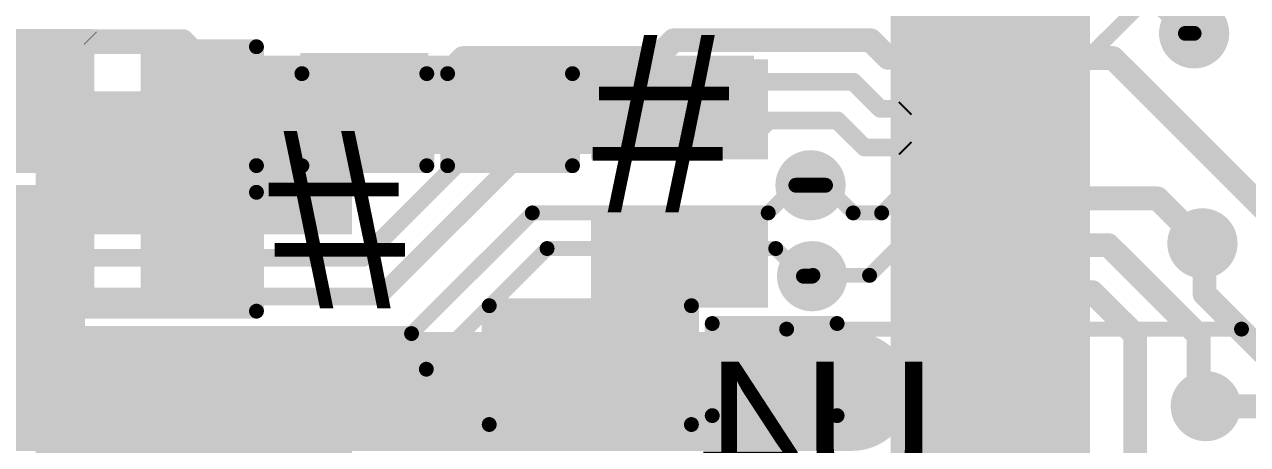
# Model space of a CAD drawing. Header units: millimetres. Extents: x -0.33 to 1.44, y -0.21 to 1.57.
# Drawn here: x 0.2897 to 0.701, y 0.4851 to 0.6266 of the extents above; entities that cross this region are included whole.
import ezdxf

# ---------------------------------------------------------------- set-up
doc = ezdxf.new("R2010")
doc.units = ezdxf.units.MM
doc.header["$MEASUREMENT"] = 0
for name, color, linetype in [('BottomLayer', 5, 'Continuous'), ('BottomOverlay', 54, 'Continuous'), ('BottomPaste', 16, 'Continuous'), ('BottomSolder', 6, 'Continuous'), ('TopLayer', 1, 'Continuous'), ('TopOverlay', 2, 'Continuous'), ('TopPaste', 8, 'Continuous'), ('TopSolder', 216, 'Continuous'), ('ViaHoleLayer', 16, 'Continuous')]:
    doc.layers.add(name, color=color, linetype=linetype)
doc.styles.add('Arial', font='', dxfattribs={"height": 0.2})
doc.styles.get('Arial').set_extended_font_data('Arial')

# ---------------------------------------------------------------- blocks, each defined once
blk = doc.blocks.new('95278_101A26LF_1')
at = {"layer": 'TopLayer'}
for points in [[(-0.02008, 0.15354), (0.02008, 0.15354), (0.02008, 0.05512), (-0.02008, 0.05512)], [(0.07992, 0.15354), (0.12008, 0.15354), (0.12008, 0.05512), (0.07992, 0.05512)]]:
    blk.add_hatch(color=1, dxfattribs=at).paths.add_polyline_path(points)
at = {"layer": 'TopPaste'}
for points in [[(-0.02008, 0.15354), (0.02008, 0.15354), (0.02008, 0.05512), (-0.02008, 0.05512)], [(0.07992, 0.15354), (0.12008, 0.15354), (0.12008, 0.05512), (0.07992, 0.05512)]]:
    blk.add_hatch(color=8, dxfattribs=at).paths.add_polyline_path(points)
at = {"layer": 'TopSolder'}
for points in [[(-0.02408, 0.15754), (0.02408, 0.15754), (0.02408, 0.05112), (-0.02408, 0.05112)], [(0.07592, 0.15754), (0.12408, 0.15754), (0.12408, 0.05112), (0.07592, 0.05112)]]:
    blk.add_hatch(color=216, dxfattribs=at).paths.add_polyline_path(points)
blk = doc.blocks.new('LAN9255_ZMX019_3')
at = {"layer": 'TopLayer'}
for points in [[(-0.19291, 0.33268), (-0.19291, 0.27362), (-0.20079, 0.27362), (-0.20079, 0.33268)], [(-0.17717, 0.33268), (-0.17717, 0.27362), (-0.18504, 0.27362), (-0.18504, 0.33268)], [(-0.16142, 0.33268), (-0.16142, 0.27362), (-0.16929, 0.27362), (-0.16929, 0.33268)], [(-0.14567, 0.33268), (-0.14567, 0.27362), (-0.15354, 0.27362), (-0.15354, 0.33268)], [(-0.12992, 0.33268), (-0.12992, 0.27362), (-0.1378, 0.27362), (-0.1378, 0.33268)], [(-0.11417, 0.33268), (-0.11417, 0.27362), (-0.12205, 0.27362), (-0.12205, 0.33268)], [(-0.09843, 0.33268), (-0.09843, 0.27362), (-0.1063, 0.27362), (-0.1063, 0.33268)], [(-0.08268, 0.33268), (-0.08268, 0.27362), (-0.09055, 0.27362), (-0.09055, 0.33268)], [(-0.06693, 0.33268), (-0.06693, 0.27362), (-0.0748, 0.27362), (-0.0748, 0.33268)]]:
    blk.add_hatch(color=1, dxfattribs=at).paths.add_polyline_path(points)
at = {"layer": 'TopPaste'}
for points in [[(-0.19291, 0.33268), (-0.19291, 0.27362), (-0.20079, 0.27362), (-0.20079, 0.33268)], [(-0.17717, 0.33268), (-0.17717, 0.27362), (-0.18504, 0.27362), (-0.18504, 0.33268)], [(-0.16142, 0.33268), (-0.16142, 0.27362), (-0.16929, 0.27362), (-0.16929, 0.33268)], [(-0.14567, 0.33268), (-0.14567, 0.27362), (-0.15354, 0.27362), (-0.15354, 0.33268)], [(-0.12992, 0.33268), (-0.12992, 0.27362), (-0.1378, 0.27362), (-0.1378, 0.33268)], [(-0.11417, 0.33268), (-0.11417, 0.27362), (-0.12205, 0.27362), (-0.12205, 0.33268)], [(-0.09843, 0.33268), (-0.09843, 0.27362), (-0.1063, 0.27362), (-0.1063, 0.33268)], [(-0.08268, 0.33268), (-0.08268, 0.27362), (-0.09055, 0.27362), (-0.09055, 0.33268)], [(-0.06693, 0.33268), (-0.06693, 0.27362), (-0.0748, 0.27362), (-0.0748, 0.33268)]]:
    blk.add_hatch(color=8, dxfattribs=at).paths.add_polyline_path(points)
at = {"layer": 'TopSolder'}
for points in [[(-0.18891, 0.33668), (-0.18891, 0.26962), (-0.20479, 0.26962), (-0.20479, 0.33668)], [(-0.17317, 0.33668), (-0.17317, 0.26962), (-0.18904, 0.26962), (-0.18904, 0.33668)], [(-0.15742, 0.33668), (-0.15742, 0.26962), (-0.17329, 0.26962), (-0.17329, 0.33668)], [(-0.14167, 0.33668), (-0.14167, 0.26962), (-0.15754, 0.26962), (-0.15754, 0.33668)], [(-0.12592, 0.33668), (-0.12592, 0.26962), (-0.1418, 0.26962), (-0.1418, 0.33668)], [(-0.11017, 0.33668), (-0.11017, 0.26962), (-0.12605, 0.26962), (-0.12605, 0.33668)], [(-0.09443, 0.33668), (-0.09443, 0.26962), (-0.1103, 0.26962), (-0.1103, 0.33668)], [(-0.07868, 0.33668), (-0.07868, 0.26962), (-0.09455, 0.26962), (-0.09455, 0.33668)], [(-0.06293, 0.33668), (-0.06293, 0.26962), (-0.0788, 0.26962), (-0.0788, 0.33668)], [(-0.04718, 0.33668), (-0.04718, 0.26962), (-0.06306, 0.26962), (-0.06306, 0.33668)]]:
    blk.add_hatch(color=216, dxfattribs=at).paths.add_polyline_path(points)
blk = doc.blocks.new('TLE5012BE5000FUMA1_B_16')
at = {"layer": 'BottomLayer'}
for points in [[(-0.1378, 0.0878), (-0.08622, 0.0878), (-0.08622, 0.0622), (-0.1378, 0.0622)], [(0.08622, 0.0878), (0.1378, 0.0878), (0.1378, 0.0622), (0.08622, 0.0622)], [(-0.1378, 0.0378), (-0.08622, 0.0378), (-0.08622, 0.0122), (-0.1378, 0.0122)], [(0.08622, 0.0378), (0.1378, 0.0378), (0.1378, 0.0122), (0.08622, 0.0122)], [(-0.1378, -0.0122), (-0.08622, -0.0122), (-0.08622, -0.0378), (-0.1378, -0.0378)], [(0.08622, -0.0122), (0.1378, -0.0122), (0.1378, -0.0378), (0.08622, -0.0378)], [(-0.1378, -0.0622), (-0.08622, -0.0622), (-0.08622, -0.0878), (-0.1378, -0.0878)], [(0.08622, -0.0622), (0.1378, -0.0622), (0.1378, -0.0878), (0.08622, -0.0878)]]:
    blk.add_hatch(color=5, dxfattribs=at).paths.add_polyline_path(points)
at = {"layer": 'BottomPaste'}
for points in [[(-0.1378, 0.0878), (-0.08622, 0.0878), (-0.08622, 0.0622), (-0.1378, 0.0622)], [(0.08622, 0.0878), (0.1378, 0.0878), (0.1378, 0.0622), (0.08622, 0.0622)], [(-0.1378, 0.0378), (-0.08622, 0.0378), (-0.08622, 0.0122), (-0.1378, 0.0122)], [(0.08622, 0.0378), (0.1378, 0.0378), (0.1378, 0.0122), (0.08622, 0.0122)], [(-0.1378, -0.0122), (-0.08622, -0.0122), (-0.08622, -0.0378), (-0.1378, -0.0378)], [(0.08622, -0.0122), (0.1378, -0.0122), (0.1378, -0.0378), (0.08622, -0.0378)], [(-0.1378, -0.0622), (-0.08622, -0.0622), (-0.08622, -0.0878), (-0.1378, -0.0878)], [(0.08622, -0.0622), (0.1378, -0.0622), (0.1378, -0.0878), (0.08622, -0.0878)]]:
    blk.add_hatch(color=16, dxfattribs=at).paths.add_polyline_path(points)
at = {"layer": 'BottomSolder'}
for points in [[(-0.1418, 0.0918), (-0.08222, 0.0918), (-0.08222, 0.0582), (-0.1418, 0.0582)], [(0.08222, 0.0918), (0.1418, 0.0918), (0.1418, 0.0582), (0.08222, 0.0582)], [(-0.1418, 0.0418), (-0.08222, 0.0418), (-0.08222, 0.0082), (-0.1418, 0.0082)], [(0.08222, 0.0418), (0.1418, 0.0418), (0.1418, 0.0082), (0.08222, 0.0082)], [(-0.1418, -0.0082), (-0.08222, -0.0082), (-0.08222, -0.0418), (-0.1418, -0.0418)], [(0.08222, -0.0082), (0.1418, -0.0082), (0.1418, -0.0418), (0.08222, -0.0418)], [(-0.1418, -0.0582), (-0.08222, -0.0582), (-0.08222, -0.0918), (-0.1418, -0.0918)], [(0.08222, -0.0582), (0.1418, -0.0582), (0.1418, -0.0918), (0.08222, -0.0918)]]:
    blk.add_hatch(color=6, dxfattribs=at).paths.add_polyline_path(points)
at = {"layer": 'BottomOverlay', "const_width": 0.005}
for points in [[(0.076, 0.099), (-0.077, 0.099)], [(0.076, -0.099), (-0.077, -0.099)]]:
    blk.add_lwpolyline(points, dxfattribs=at)
at = {"layer": 'BottomOverlay'}
for points, const_width in [([(-0.07825, 0.099, 1), (-0.07575, 0.099, 1)], 0.0025), ([(0.07475, 0.099, 1), (0.07725, 0.099, 1)], 0.0025), ([(-0.146, -0.077, 1), (-0.156, -0.077, 1)], 0.01), ([(-0.1585, -0.077, 1), (-0.1535, -0.077, 1)], 0.005), ([(-0.1485, -0.077, 1), (-0.1435, -0.077, 1)], 0.005), ([(-0.07825, -0.099, 1), (-0.07575, -0.099, 1)], 0.0025), ([(0.07475, -0.099, 1), (0.07725, -0.099, 1)], 0.0025)]:
    blk.add_lwpolyline(points, format="xyb", close=True, dxfattribs=dict(at, const_width=const_width))
blk = doc.blocks.new('MLB1608_201P1A____B_48')
at = {"layer": 'BottomLayer'}
for points in [[(-0.04331, 0.01701), (-0.01181, 0.01701), (-0.01181, -0.01701), (-0.04331, -0.01701)], [(0.01181, 0.01701), (0.04331, 0.01701), (0.04331, -0.01701), (0.01181, -0.01701)]]:
    blk.add_hatch(color=5, dxfattribs=at).paths.add_polyline_path(points)
at = {"layer": 'BottomPaste'}
for points in [[(-0.04331, 0.01701), (-0.01181, 0.01701), (-0.01181, -0.01701), (-0.04331, -0.01701)], [(0.01181, 0.01701), (0.04331, 0.01701), (0.04331, -0.01701), (0.01181, -0.01701)]]:
    blk.add_hatch(color=16, dxfattribs=at).paths.add_polyline_path(points)
at = {"layer": 'BottomSolder'}
for points in [[(-0.04731, 0.02101), (-0.00781, 0.02101), (-0.00781, -0.02101), (-0.04731, -0.02101)], [(0.00781, 0.02101), (0.04731, 0.02101), (0.04731, -0.02101), (0.00781, -0.02101)]]:
    blk.add_hatch(color=6, dxfattribs=at).paths.add_polyline_path(points)
at = {"layer": 'BottomOverlay', "const_width": 0.005}
for points in [[(-0.04671, 0.01996), (-0.04671, -0.02006)], [(0.04648, 0.01996), (-0.04671, 0.01996)], [(0.04648, 0.01996), (0.04648, -0.02006)], [(0.04648, -0.02006), (-0.04671, -0.02006)]]:
    blk.add_lwpolyline(points, dxfattribs=at)
at = {"layer": 'BottomOverlay', "const_width": 0.0025}
for points in [[(-0.04796, 0.01996, 1), (-0.04546, 0.01996, 1)], [(-0.04796, 0.01996, 1), (-0.04546, 0.01996, 1)], [(0.04523, 0.01996, 1), (0.04773, 0.01996, 1)], [(0.04523, 0.01996, 1), (0.04773, 0.01996, 1)], [(-0.04796, -0.02006, 1), (-0.04546, -0.02006, 1)], [(-0.04796, -0.02006, 1), (-0.04546, -0.02006, 1)], [(0.04523, -0.02006, 1), (0.04773, -0.02006, 1)], [(0.04523, -0.02006, 1), (0.04773, -0.02006, 1)]]:
    blk.add_lwpolyline(points, format="xyb", close=True, dxfattribs=at)
blk = doc.blocks.new('MLB1608_201P1A____B_50')
at = {"layer": 'BottomLayer'}
for points in [[(-0.04331, 0.01701), (-0.01181, 0.01701), (-0.01181, -0.01701), (-0.04331, -0.01701)], [(0.01181, 0.01701), (0.04331, 0.01701), (0.04331, -0.01701), (0.01181, -0.01701)]]:
    blk.add_hatch(color=5, dxfattribs=at).paths.add_polyline_path(points)
at = {"layer": 'BottomPaste'}
for points in [[(-0.04331, 0.01701), (-0.01181, 0.01701), (-0.01181, -0.01701), (-0.04331, -0.01701)], [(0.01181, 0.01701), (0.04331, 0.01701), (0.04331, -0.01701), (0.01181, -0.01701)]]:
    blk.add_hatch(color=16, dxfattribs=at).paths.add_polyline_path(points)
at = {"layer": 'BottomSolder'}
for points in [[(-0.04731, 0.02101), (-0.00781, 0.02101), (-0.00781, -0.02101), (-0.04731, -0.02101)], [(0.00781, 0.02101), (0.04731, 0.02101), (0.04731, -0.02101), (0.00781, -0.02101)]]:
    blk.add_hatch(color=6, dxfattribs=at).paths.add_polyline_path(points)
at = {"layer": 'BottomOverlay', "const_width": 0.005}
for points in [[(0.04648, 0.01996), (-0.04671, 0.01996)], [(-0.04671, 0.01996), (-0.04671, -0.02006)], [(0.04648, 0.01996), (0.04648, -0.02006)], [(0.04648, -0.02006), (-0.04671, -0.02006)]]:
    blk.add_lwpolyline(points, dxfattribs=at)
at = {"layer": 'BottomOverlay', "const_width": 0.0025}
for points in [[(-0.04796, 0.01996, 1), (-0.04546, 0.01996, 1)], [(-0.04796, 0.01996, 1), (-0.04546, 0.01996, 1)], [(0.04523, 0.01996, 1), (0.04773, 0.01996, 1)], [(0.04523, 0.01996, 1), (0.04773, 0.01996, 1)], [(-0.04796, -0.02006, 1), (-0.04546, -0.02006, 1)], [(-0.04796, -0.02006, 1), (-0.04546, -0.02006, 1)], [(0.04523, -0.02006, 1), (0.04773, -0.02006, 1)], [(0.04523, -0.02006, 1), (0.04773, -0.02006, 1)]]:
    blk.add_lwpolyline(points, format="xyb", close=True, dxfattribs=at)
blk = doc.blocks.new('C__0603_B_52')
at = {"layer": 'BottomLayer'}
for points in [[(-0.045, -0.0175), (-0.045, 0.0175), (-0.015, 0.0175), (-0.015, -0.0175)], [(0.015, -0.0175), (0.015, 0.0175), (0.045, 0.0175), (0.045, -0.0175)]]:
    blk.add_hatch(color=5, dxfattribs=at).paths.add_polyline_path(points)
at = {"layer": 'BottomPaste'}
for points in [[(-0.045, -0.0175), (-0.045, 0.0175), (-0.015, 0.0175), (-0.015, -0.0175)], [(0.015, -0.0175), (0.015, 0.0175), (0.045, 0.0175), (0.045, -0.0175)]]:
    blk.add_hatch(color=16, dxfattribs=at).paths.add_polyline_path(points)
at = {"layer": 'BottomSolder'}
for points in [[(-0.049, -0.0215), (-0.049, 0.0215), (-0.011, 0.0215), (-0.011, -0.0215)], [(0.011, -0.0215), (0.011, 0.0215), (0.049, 0.0215), (0.049, -0.0215)]]:
    blk.add_hatch(color=6, dxfattribs=at).paths.add_polyline_path(points)
at = {"layer": 'BottomOverlay', "const_width": 0.005}
for points in [[(-0.049, 0.021), (-0.049, -0.021)], [(-0.049, 0.021), (-0.018, 0.021)], [(0.018, 0.021), (0.049, 0.021)], [(0.049, 0.021), (0.049, -0.021)], [(-0.049, -0.021), (-0.018, -0.021)], [(0.018, -0.021), (0.049, -0.021)]]:
    blk.add_lwpolyline(points, dxfattribs=at)
at = {"layer": 'BottomOverlay', "const_width": 0.0025}
for points in [[(-0.05025, 0.021, 1), (-0.04775, 0.021, 1)], [(-0.05025, 0.021, 1), (-0.04775, 0.021, 1)], [(-0.01925, 0.021, 1), (-0.01675, 0.021, 1)], [(0.01675, 0.021, 1), (0.01925, 0.021, 1)], [(0.04775, 0.021, 1), (0.05025, 0.021, 1)], [(0.04775, 0.021, 1), (0.05025, 0.021, 1)], [(-0.05025, -0.021, 1), (-0.04775, -0.021, 1)], [(-0.05025, -0.021, 1), (-0.04775, -0.021, 1)], [(-0.01925, -0.021, 1), (-0.01675, -0.021, 1)], [(0.01675, -0.021, 1), (0.01925, -0.021, 1)], [(0.04775, -0.021, 1), (0.05025, -0.021, 1)], [(0.04775, -0.021, 1), (0.05025, -0.021, 1)]]:
    blk.add_lwpolyline(points, format="xyb", close=True, dxfattribs=at)
blk = doc.blocks.new('C__0603_B_74')
at = {"layer": 'BottomLayer'}
for points in [[(-0.045, -0.0175), (-0.045, 0.0175), (-0.015, 0.0175), (-0.015, -0.0175)], [(0.015, -0.0175), (0.015, 0.0175), (0.045, 0.0175), (0.045, -0.0175)]]:
    blk.add_hatch(color=5, dxfattribs=at).paths.add_polyline_path(points)
at = {"layer": 'BottomPaste'}
for points in [[(-0.045, -0.0175), (-0.045, 0.0175), (-0.015, 0.0175), (-0.015, -0.0175)], [(0.015, -0.0175), (0.015, 0.0175), (0.045, 0.0175), (0.045, -0.0175)]]:
    blk.add_hatch(color=16, dxfattribs=at).paths.add_polyline_path(points)
at = {"layer": 'BottomSolder'}
for points in [[(-0.04736, -0.01986), (-0.04736, 0.01986), (-0.01264, 0.01986), (-0.01264, -0.01986)], [(0.01264, -0.01986), (0.01264, 0.01986), (0.04736, 0.01986), (0.04736, -0.01986)]]:
    blk.add_hatch(color=6, dxfattribs=at).paths.add_polyline_path(points)
at = {"layer": 'BottomOverlay', "const_width": 0.005}
for points in [[(-0.049, 0.021), (-0.018, 0.021)], [(-0.049, 0.021), (-0.049, -0.021)], [(0.018, 0.021), (0.049, 0.021)], [(0.049, 0.021), (0.049, -0.021)], [(-0.049, -0.021), (-0.018, -0.021)], [(0.018, -0.021), (0.049, -0.021)]]:
    blk.add_lwpolyline(points, dxfattribs=at)
at = {"layer": 'BottomOverlay', "const_width": 0.0025}
for points in [[(-0.05025, 0.021, 1), (-0.04775, 0.021, 1)], [(-0.05025, 0.021, 1), (-0.04775, 0.021, 1)], [(-0.01925, 0.021, 1), (-0.01675, 0.021, 1)], [(0.01675, 0.021, 1), (0.01925, 0.021, 1)], [(0.04775, 0.021, 1), (0.05025, 0.021, 1)], [(0.04775, 0.021, 1), (0.05025, 0.021, 1)], [(-0.05025, -0.021, 1), (-0.04775, -0.021, 1)], [(-0.05025, -0.021, 1), (-0.04775, -0.021, 1)], [(-0.01925, -0.021, 1), (-0.01675, -0.021, 1)], [(0.01675, -0.021, 1), (0.01925, -0.021, 1)], [(0.04775, -0.021, 1), (0.05025, -0.021, 1)], [(0.04775, -0.021, 1), (0.05025, -0.021, 1)]]:
    blk.add_lwpolyline(points, format="xyb", close=True, dxfattribs=at)
blk = doc.blocks.new('C__0603_81')
at = {"layer": 'TopLayer'}
for points in [[(-0.015, 0.0175), (-0.015, -0.0175), (-0.045, -0.0175), (-0.045, 0.0175)], [(0.045, 0.0175), (0.045, -0.0175), (0.015, -0.0175), (0.015, 0.0175)]]:
    blk.add_hatch(color=1, dxfattribs=at).paths.add_polyline_path(points)
at = {"layer": 'TopPaste'}
for points in [[(-0.015, 0.0175), (-0.015, -0.0175), (-0.045, -0.0175), (-0.045, 0.0175)], [(0.045, 0.0175), (0.045, -0.0175), (0.015, -0.0175), (0.015, 0.0175)]]:
    blk.add_hatch(color=8, dxfattribs=at).paths.add_polyline_path(points)
at = {"layer": 'TopSolder'}
for points in [[(-0.01264, 0.01986), (-0.01264, -0.01986), (-0.04736, -0.01986), (-0.04736, 0.01986)], [(0.04736, 0.01986), (0.04736, -0.01986), (0.01264, -0.01986), (0.01264, 0.01986)]]:
    blk.add_hatch(color=216, dxfattribs=at).paths.add_polyline_path(points)
at = {"layer": 'TopOverlay', "const_width": 0.005}
for points in [[(-0.049, -0.021), (-0.049, 0.021)], [(-0.018, 0.021), (-0.049, 0.021)], [(0.049, 0.021), (0.018, 0.021)], [(0.049, -0.021), (0.049, 0.021)], [(-0.018, -0.021), (-0.049, -0.021)], [(0.049, -0.021), (0.018, -0.021)]]:
    blk.add_lwpolyline(points, dxfattribs=at)
at = {"layer": 'TopOverlay', "const_width": 0.0025}
for points in [[(-0.05025, 0.021, 1), (-0.04775, 0.021, 1)], [(-0.05025, 0.021, 1), (-0.04775, 0.021, 1)], [(-0.01925, 0.021, 1), (-0.01675, 0.021, 1)], [(0.01675, 0.021, 1), (0.01925, 0.021, 1)], [(0.04775, 0.021, 1), (0.05025, 0.021, 1)], [(0.04775, 0.021, 1), (0.05025, 0.021, 1)], [(-0.05025, -0.021, 1), (-0.04775, -0.021, 1)], [(-0.05025, -0.021, 1), (-0.04775, -0.021, 1)], [(-0.01925, -0.021, 1), (-0.01675, -0.021, 1)], [(0.01675, -0.021, 1), (0.01925, -0.021, 1)], [(0.04775, -0.021, 1), (0.05025, -0.021, 1)], [(0.04775, -0.021, 1), (0.05025, -0.021, 1)]]:
    blk.add_lwpolyline(points, format="xyb", close=True, dxfattribs=at)
blk = doc.blocks.new('C__0805_82')
at = {"layer": 'TopLayer'}
for points in [[(-0.06, 0.03), (-0.02, 0.03), (-0.02, -0.03), (-0.06, -0.03)], [(0.02, 0.03), (0.06, 0.03), (0.06, -0.03), (0.02, -0.03)]]:
    blk.add_hatch(color=1, dxfattribs=at).paths.add_polyline_path(points)
at = {"layer": 'TopPaste'}
for points in [[(-0.06, 0.03), (-0.02, 0.03), (-0.02, -0.03), (-0.06, -0.03)], [(0.02, 0.03), (0.06, 0.03), (0.06, -0.03), (0.02, -0.03)]]:
    blk.add_hatch(color=8, dxfattribs=at).paths.add_polyline_path(points)
at = {"layer": 'TopSolder'}
for points in [[(-0.064, 0.034), (-0.016, 0.034), (-0.016, -0.034), (-0.064, -0.034)], [(0.016, 0.034), (0.064, 0.034), (0.064, -0.034), (0.016, -0.034)]]:
    blk.add_hatch(color=216, dxfattribs=at).paths.add_polyline_path(points)
at = {"layer": 'TopOverlay', "const_width": 0.005}
for points in [[(-0.024, 0.034), (-0.064, 0.034)], [(-0.064, -0.034), (-0.064, 0.034)], [(0.064, 0.034), (0.024, 0.034)], [(0.064, -0.034), (0.064, 0.034)], [(-0.024, -0.034), (-0.064, -0.034)], [(0.064, -0.034), (0.024, -0.034)]]:
    blk.add_lwpolyline(points, dxfattribs=at)
at = {"layer": 'TopOverlay', "const_width": 0.0025}
for points in [[(-0.06525, 0.034, 1), (-0.06275, 0.034, 1)], [(-0.06525, 0.034, 1), (-0.06275, 0.034, 1)], [(-0.02525, 0.034, 1), (-0.02275, 0.034, 1)], [(0.02275, 0.034, 1), (0.02525, 0.034, 1)], [(0.06275, 0.034, 1), (0.06525, 0.034, 1)], [(0.06275, 0.034, 1), (0.06525, 0.034, 1)], [(-0.06525, -0.034, 1), (-0.06275, -0.034, 1)], [(-0.06525, -0.034, 1), (-0.06275, -0.034, 1)], [(-0.02525, -0.034, 1), (-0.02275, -0.034, 1)], [(0.02275, -0.034, 1), (0.02525, -0.034, 1)], [(0.06275, -0.034, 1), (0.06525, -0.034, 1)], [(0.06275, -0.034, 1), (0.06525, -0.034, 1)]]:
    blk.add_lwpolyline(points, format="xyb", close=True, dxfattribs=at)

msp = doc.modelspace()

# ---------------------------------------------------------------- hatches: boundary and pattern name
at = {"layer": 'BottomLayer'}
h = msp.add_hatch(color=5, dxfattribs=at)
edge = h.paths.add_edge_path()
edge.add_arc((0.68307, 0.62356), 0.01181, 0, 360)
for points in [[(0.333, 0.583), (0.535, 0.583), (0.535, 0.616), (0.333, 0.616)], [(0.255, 0.509), (0.31, 0.509), (0.31, 0.568), (0.255, 0.568)]]:
    msp.add_hatch(color=5, dxfattribs=at).paths.add_polyline_path(points)
h = msp.add_hatch(color=5, dxfattribs=at)
edge = h.paths.add_edge_path()
edge.add_arc((0.415, 0.593), 0.01181, 0, 360)
h = msp.add_hatch(color=5, dxfattribs=at)
edge = h.paths.add_edge_path()
edge.add_arc((0.55406, 0.57243), 0.01181, 0, 360)
h = msp.add_hatch(color=5, dxfattribs=at)
edge = h.paths.add_edge_path()
edge.add_arc((0.68587, 0.55287), 0.01181, 0, 360)
h = msp.add_hatch(color=5, dxfattribs=at)
edge = h.paths.add_edge_path()
edge.add_arc((0.5546, 0.54181), 0.01181, 0, 360)
h = msp.add_hatch(color=5, dxfattribs=at)
edge = h.paths.add_edge_path()
edge.add_arc((0.57002, 0.50502), 0.01181, 0, 360)
h = msp.add_hatch(color=5, dxfattribs=at)
edge = h.paths.add_edge_path()
edge.add_arc((0.687, 0.49807), 0.01181, 0, 360)
at = {"layer": 'TopLayer'}
h = msp.add_hatch(color=1, dxfattribs=at)
edge = h.paths.add_edge_path()
edge.add_arc((0.68307, 0.62356), 0.01181, 0, 360)
h = msp.add_hatch(color=1, dxfattribs=at)
edge = h.paths.add_edge_path()
edge.add_arc((0.415, 0.593), 0.01181, 0, 360)
h = msp.add_hatch(color=1, dxfattribs=at)
edge = h.paths.add_edge_path()
edge.add_arc((0.55406, 0.57243), 0.01181, 0, 360)
h = msp.add_hatch(color=1, dxfattribs=at)
edge = h.paths.add_edge_path()
edge.add_arc((0.68587, 0.55287), 0.01181, 0, 360)
h = msp.add_hatch(color=1, dxfattribs=at)
edge = h.paths.add_edge_path()
edge.add_arc((0.5546, 0.54181), 0.01181, 0, 360)
h = msp.add_hatch(color=1, dxfattribs=at)
edge = h.paths.add_edge_path()
edge.add_arc((0.57002, 0.50502), 0.01181, 0, 360)
h = msp.add_hatch(color=1, dxfattribs=at)
edge = h.paths.add_edge_path()
edge.add_arc((0.687, 0.49807), 0.01181, 0, 360)
at = {"layer": 'ViaHoleLayer'}
h = msp.add_hatch(color=16, dxfattribs=at)
edge = h.paths.add_edge_path()
edge.add_arc((0.68307, 0.62356), 0.00591, 0, 360)
h = msp.add_hatch(color=16, dxfattribs=at)
edge = h.paths.add_edge_path()
edge.add_arc((0.415, 0.593), 0.00591, 0, 360)
h = msp.add_hatch(color=16, dxfattribs=at)
edge = h.paths.add_edge_path()
edge.add_arc((0.55406, 0.57243), 0.00591, 0, 360)
h = msp.add_hatch(color=16, dxfattribs=at)
edge = h.paths.add_edge_path()
edge.add_arc((0.68587, 0.55287), 0.00591, 0, 360)
h = msp.add_hatch(color=16, dxfattribs=at)
edge = h.paths.add_edge_path()
edge.add_arc((0.5546, 0.54181), 0.00591, 0, 360)
h = msp.add_hatch(color=16, dxfattribs=at)
edge = h.paths.add_edge_path()
edge.add_arc((0.57002, 0.50502), 0.00591, 0, 360)
h = msp.add_hatch(color=16, dxfattribs=at)
edge = h.paths.add_edge_path()
edge.add_arc((0.687, 0.49807), 0.00591, 0, 360)

# ---------------------------------------------------------------- linework, layer by layer
at = {"layer": 'BottomLayer'}
for points, const_width in [([(0.57798, 0.56312), (0.65973, 0.64487)], 0.005), ([(0.57391, 0.54208), (0.6647, 0.63287)], 0.005), ([(0.67083, 0.63287), (0.68014, 0.62356)], 0.005), ([(0.68014, 0.62356), (0.68307, 0.62356)], 0.005), ([(0.255, 0.599), (0.29344, 0.599)], 0.022), ([(0.34856, 0.55), (0.34856, 0.599)], 0.022), ([(0.55406, 0.57243), (0.5591, 0.57243)], 0.005), ([(0.5591, 0.57243), (0.5684, 0.56312)], 0.005), ([(0.5684, 0.56312), (0.57798, 0.56312)], 0.005), ([(0.68587, 0.55287), (0.68656, 0.55218)], 0.008), ([(0.68656, 0.53588), (0.68656, 0.55218)], 0.008), ([(0.5546, 0.54181), (0.55487, 0.54208)], 0.005), ([(0.55487, 0.54208), (0.57391, 0.54208)], 0.005), ([(0.68656, 0.53588), (0.70944, 0.513)], 0.008), ([(0.201, 0.503), (0.568, 0.503)], 0.04), ([(0.687, 0.49807), (0.68707, 0.498)], 0.008), ([(0.68707, 0.498), (0.869, 0.498)], 0.008)]:
    msp.add_lwpolyline(points, dxfattribs=dict(at, const_width=const_width))
for points, const_width in [([(0.67889, 0.62356, 1), (0.68139, 0.62356, 1)], 0.0025), ([(0.67889, 0.62356, 1), (0.68139, 0.62356, 1)], 0.0025), ([(0.68182, 0.62356, 1), (0.68432, 0.62356, 1)], 0.0025), ([(0.28794, 0.599, 1), (0.29894, 0.599, 1)], 0.011), ([(0.34306, 0.599, 1), (0.35406, 0.599, 1)], 0.011), ([(0.55281, 0.57243, 1), (0.55531, 0.57243, 1)], 0.0025), ([(0.55785, 0.57243, 1), (0.56035, 0.57243, 1)], 0.0025), ([(0.55785, 0.57243, 1), (0.56035, 0.57243, 1)], 0.0025), ([(0.56715, 0.56312, 1), (0.56965, 0.56312, 1)], 0.0025), ([(0.56715, 0.56312, 1), (0.56965, 0.56312, 1)], 0.0025), ([(0.57673, 0.56312, 1), (0.57923, 0.56312, 1)], 0.0025), ([(0.57673, 0.56312, 1), (0.57923, 0.56312, 1)], 0.0025), ([(0.34306, 0.55, 1), (0.35406, 0.55, 1)], 0.011), ([(0.68387, 0.55287, 1), (0.68787, 0.55287, 1)], 0.004), ([(0.68456, 0.55218, 1), (0.68856, 0.55218, 1)], 0.004), ([(0.68456, 0.55218, 1), (0.68856, 0.55218, 1)], 0.004), ([(0.55335, 0.54181, 1), (0.55585, 0.54181, 1)], 0.0025), ([(0.55362, 0.54208, 1), (0.55612, 0.54208, 1)], 0.0025), ([(0.55362, 0.54208, 1), (0.55612, 0.54208, 1)], 0.0025), ([(0.57266, 0.54208, 1), (0.57516, 0.54208, 1)], 0.0025), ([(0.57266, 0.54208, 1), (0.57516, 0.54208, 1)], 0.0025), ([(0.68456, 0.53588, 1), (0.68856, 0.53588, 1)], 0.004), ([(0.68456, 0.53588, 1), (0.68856, 0.53588, 1)], 0.004), ([(0.558, 0.503, 1), (0.578, 0.503, 1)], 0.02), ([(0.685, 0.49807, 1), (0.689, 0.49807, 1)], 0.004), ([(0.68507, 0.498, 1), (0.68907, 0.498, 1)], 0.004), ([(0.68507, 0.498, 1), (0.68907, 0.498, 1)], 0.004)]:
    msp.add_lwpolyline(points, format="xyb", close=True, dxfattribs=dict(at, const_width=const_width))
at = {"layer": 'TopLayer'}
for points, const_width in [([(0.67083, 0.63287), (0.68014, 0.62356)], 0.005), ([(0.68014, 0.62356), (0.68307, 0.62356)], 0.005), ([(0.28637, 0.622), (0.31178, 0.622)], 0.006), ([(0.31178, 0.622), (0.31188, 0.6219)], 0.006), ([(0.31188, 0.6219), (0.34325, 0.6219)], 0.006), ([(0.34325, 0.6219), (0.34666, 0.61849)], 0.006), ([(0.34666, 0.58), (0.34666, 0.61849)], 0.006), ([(0.50203, 0.61525), (0.50802, 0.62124)], 0.008), ([(0.50802, 0.62124), (0.57428, 0.62124)], 0.008), ([(0.57428, 0.62124), (0.5802, 0.61531)], 0.008), ([(0.415, 0.593), (0.43725, 0.61525)], 0.008), ([(0.43725, 0.61525), (0.50203, 0.61525)], 0.008), ([(0.5802, 0.61531), (0.58899, 0.61531)], 0.008), ([(0.61452, 0.61525), (0.65575, 0.61525)], 0.008), ([(0.65575, 0.61525), (0.712, 0.559)], 0.008), ([(0.52866, 0.60125), (0.53465, 0.60724)], 0.006), ([(0.53465, 0.60724), (0.56848, 0.60724)], 0.006), ([(0.56848, 0.60724), (0.57759, 0.59813)], 0.006), ([(0.40362, 0.548), (0.45687, 0.60125)], 0.006), ([(0.45687, 0.60125), (0.52866, 0.60125)], 0.006), ([(0.57759, 0.59813), (0.58568, 0.59813)], 0.006), ([(0.58568, 0.59813), (0.58612, 0.59857)], 0.006), ([(0.58612, 0.59857), (0.61333, 0.59857)], 0.006), ([(0.61333, 0.59857), (0.61452, 0.59976)], 0.006), ([(0.53404, 0.58825), (0.54003, 0.59424)], 0.006), ([(0.54003, 0.59424), (0.56309, 0.59424)], 0.006), ([(0.56309, 0.59424), (0.5722, 0.58513)], 0.006), ([(0.409, 0.535), (0.46225, 0.58825)], 0.006), ([(0.46225, 0.58825), (0.53404, 0.58825)], 0.006), ([(0.5722, 0.58513), (0.58568, 0.58513)], 0.006), ([(0.58568, 0.58513), (0.58612, 0.58469)], 0.006), ([(0.58612, 0.58469), (0.61358, 0.58469)], 0.006), ([(0.61358, 0.58469), (0.61452, 0.58376)], 0.006), ([(0.53982, 0.56312), (0.54912, 0.57243)], 0.005), ([(0.54912, 0.57243), (0.55406, 0.57243)], 0.005), ([(0.61452, 0.56801), (0.67073, 0.56801)], 0.008), ([(0.67073, 0.56801), (0.68587, 0.55287)], 0.008), ([(0.41987, 0.5225), (0.46049, 0.56312)], 0.005), ([(0.46049, 0.56312), (0.53982, 0.56312)], 0.005), ([(0.61452, 0.55226), (0.65422, 0.55226)], 0.008), ([(0.65422, 0.55226), (0.6846, 0.52188)], 0.008), ([(0.42484, 0.5105), (0.46546, 0.55112)], 0.005), ([(0.46546, 0.55112), (0.54236, 0.55112)], 0.005), ([(0.54236, 0.55112), (0.55167, 0.54181)], 0.005), ([(0.25138, 0.548), (0.40362, 0.548)], 0.006), ([(0.55167, 0.54181), (0.5546, 0.54181)], 0.005), ([(0.61452, 0.53651), (0.61458, 0.53645)], 0.008), ([(0.61458, 0.53645), (0.64882, 0.53645)], 0.008), ([(0.64882, 0.53645), (0.66325, 0.52202)], 0.008), ([(0.246, 0.535), (0.409, 0.535)], 0.006), ([(0.24082, 0.5225), (0.41987, 0.5225)], 0.005), ([(0.66325, 0.43459), (0.66325, 0.52202)], 0.008), ([(0.6846, 0.50047), (0.6846, 0.52188)], 0.008), ([(0.474, 0.508), (0.47698, 0.50502)], 0.022), ([(0.47698, 0.50502), (0.57002, 0.50502)], 0.022), ([(0.23585, 0.5105), (0.42484, 0.5105)], 0.005), ([(0.57002, 0.50502), (0.61452, 0.50502)], 0.008), ([(0.6846, 0.50047), (0.687, 0.49807)], 0.008)]:
    msp.add_lwpolyline(points, dxfattribs=dict(at, const_width=const_width))
for points, const_width in [([(0.67889, 0.62356, 1), (0.68139, 0.62356, 1)], 0.0025), ([(0.67889, 0.62356, 1), (0.68139, 0.62356, 1)], 0.0025), ([(0.68182, 0.62356, 1), (0.68432, 0.62356, 1)], 0.0025), ([(0.31028, 0.622, 1), (0.31328, 0.622, 1)], 0.003), ([(0.31028, 0.622, 1), (0.31328, 0.622, 1)], 0.003), ([(0.31038, 0.6219, 1), (0.31338, 0.6219, 1)], 0.003), ([(0.31038, 0.6219, 1), (0.31338, 0.6219, 1)], 0.003), ([(0.34175, 0.6219, 1), (0.34475, 0.6219, 1)], 0.003), ([(0.34175, 0.6219, 1), (0.34475, 0.6219, 1)], 0.003), ([(0.34516, 0.61849, 1), (0.34816, 0.61849, 1)], 0.003), ([(0.34516, 0.61849, 1), (0.34816, 0.61849, 1)], 0.003), ([(0.50602, 0.62124, 1), (0.51002, 0.62124, 1)], 0.004), ([(0.50602, 0.62124, 1), (0.51002, 0.62124, 1)], 0.004), ([(0.57228, 0.62124, 1), (0.57628, 0.62124, 1)], 0.004), ([(0.57228, 0.62124, 1), (0.57628, 0.62124, 1)], 0.004), ([(0.43525, 0.61525, 1), (0.43925, 0.61525, 1)], 0.004), ([(0.43525, 0.61525, 1), (0.43925, 0.61525, 1)], 0.004), ([(0.50003, 0.61525, 1), (0.50403, 0.61525, 1)], 0.004), ([(0.50003, 0.61525, 1), (0.50403, 0.61525, 1)], 0.004), ([(0.5782, 0.61531, 1), (0.5822, 0.61531, 1)], 0.004), ([(0.5782, 0.61531, 1), (0.5822, 0.61531, 1)], 0.004), ([(0.58699, 0.61531, 1), (0.59099, 0.61531, 1)], 0.004), ([(0.61252, 0.61525, 1), (0.61652, 0.61525, 1)], 0.004), ([(0.65375, 0.61525, 1), (0.65775, 0.61525, 1)], 0.004), ([(0.65375, 0.61525, 1), (0.65775, 0.61525, 1)], 0.004), ([(0.53315, 0.60724, 1), (0.53615, 0.60724, 1)], 0.003), ([(0.53315, 0.60724, 1), (0.53615, 0.60724, 1)], 0.003), ([(0.56698, 0.60724, 1), (0.56998, 0.60724, 1)], 0.003), ([(0.56698, 0.60724, 1), (0.56998, 0.60724, 1)], 0.003), ([(0.45537, 0.60125, 1), (0.45837, 0.60125, 1)], 0.003), ([(0.45537, 0.60125, 1), (0.45837, 0.60125, 1)], 0.003), ([(0.52716, 0.60125, 1), (0.53016, 0.60125, 1)], 0.003), ([(0.52716, 0.60125, 1), (0.53016, 0.60125, 1)], 0.003), ([(0.57609, 0.59813, 1), (0.57909, 0.59813, 1)], 0.003), ([(0.57609, 0.59813, 1), (0.57909, 0.59813, 1)], 0.003), ([(0.58418, 0.59813, 1), (0.58718, 0.59813, 1)], 0.003), ([(0.58418, 0.59813, 1), (0.58718, 0.59813, 1)], 0.003), ([(0.58462, 0.59857, 1), (0.58762, 0.59857, 1)], 0.003), ([(0.58462, 0.59857, 1), (0.58762, 0.59857, 1)], 0.003), ([(0.61183, 0.59857, 1), (0.61483, 0.59857, 1)], 0.003), ([(0.61183, 0.59857, 1), (0.61483, 0.59857, 1)], 0.003), ([(0.61302, 0.59976, 1), (0.61602, 0.59976, 1)], 0.003), ([(0.413, 0.593, 1), (0.417, 0.593, 1)], 0.004), ([(0.53853, 0.59424, 1), (0.54153, 0.59424, 1)], 0.003), ([(0.53853, 0.59424, 1), (0.54153, 0.59424, 1)], 0.003), ([(0.56159, 0.59424, 1), (0.56459, 0.59424, 1)], 0.003), ([(0.56159, 0.59424, 1), (0.56459, 0.59424, 1)], 0.003), ([(0.46075, 0.58825, 1), (0.46375, 0.58825, 1)], 0.003), ([(0.46075, 0.58825, 1), (0.46375, 0.58825, 1)], 0.003), ([(0.53254, 0.58825, 1), (0.53554, 0.58825, 1)], 0.003), ([(0.53254, 0.58825, 1), (0.53554, 0.58825, 1)], 0.003), ([(0.5707, 0.58513, 1), (0.5737, 0.58513, 1)], 0.003), ([(0.5707, 0.58513, 1), (0.5737, 0.58513, 1)], 0.003), ([(0.58418, 0.58513, 1), (0.58718, 0.58513, 1)], 0.003), ([(0.58418, 0.58513, 1), (0.58718, 0.58513, 1)], 0.003), ([(0.58462, 0.58469, 1), (0.58762, 0.58469, 1)], 0.003), ([(0.58462, 0.58469, 1), (0.58762, 0.58469, 1)], 0.003), ([(0.61208, 0.58469, 1), (0.61508, 0.58469, 1)], 0.003), ([(0.61208, 0.58469, 1), (0.61508, 0.58469, 1)], 0.003), ([(0.61302, 0.58376, 1), (0.61602, 0.58376, 1)], 0.003), ([(0.34516, 0.58, 1), (0.34816, 0.58, 1)], 0.003), ([(0.54787, 0.57243, 1), (0.55037, 0.57243, 1)], 0.0025), ([(0.54787, 0.57243, 1), (0.55037, 0.57243, 1)], 0.0025), ([(0.55281, 0.57243, 1), (0.55531, 0.57243, 1)], 0.0025), ([(0.61252, 0.56801, 1), (0.61652, 0.56801, 1)], 0.004), ([(0.66873, 0.56801, 1), (0.67273, 0.56801, 1)], 0.004), ([(0.66873, 0.56801, 1), (0.67273, 0.56801, 1)], 0.004), ([(0.45924, 0.56312, 1), (0.46174, 0.56312, 1)], 0.0025), ([(0.45924, 0.56312, 1), (0.46174, 0.56312, 1)], 0.0025), ([(0.53857, 0.56312, 1), (0.54107, 0.56312, 1)], 0.0025), ([(0.53857, 0.56312, 1), (0.54107, 0.56312, 1)], 0.0025), ([(0.61252, 0.55226, 1), (0.61652, 0.55226, 1)], 0.004), ([(0.65222, 0.55226, 1), (0.65622, 0.55226, 1)], 0.004), ([(0.65222, 0.55226, 1), (0.65622, 0.55226, 1)], 0.004), ([(0.68387, 0.55287, 1), (0.68787, 0.55287, 1)], 0.004), ([(0.46421, 0.55112, 1), (0.46671, 0.55112, 1)], 0.0025), ([(0.46421, 0.55112, 1), (0.46671, 0.55112, 1)], 0.0025), ([(0.54111, 0.55112, 1), (0.54361, 0.55112, 1)], 0.0025), ([(0.54111, 0.55112, 1), (0.54361, 0.55112, 1)], 0.0025), ([(0.40212, 0.548, 1), (0.40512, 0.548, 1)], 0.003), ([(0.40212, 0.548, 1), (0.40512, 0.548, 1)], 0.003), ([(0.55042, 0.54181, 1), (0.55292, 0.54181, 1)], 0.0025), ([(0.55042, 0.54181, 1), (0.55292, 0.54181, 1)], 0.0025), ([(0.55335, 0.54181, 1), (0.55585, 0.54181, 1)], 0.0025), ([(0.61252, 0.53651, 1), (0.61652, 0.53651, 1)], 0.004), ([(0.61258, 0.53645, 1), (0.61658, 0.53645, 1)], 0.004), ([(0.61258, 0.53645, 1), (0.61658, 0.53645, 1)], 0.004), ([(0.64682, 0.53645, 1), (0.65082, 0.53645, 1)], 0.004), ([(0.64682, 0.53645, 1), (0.65082, 0.53645, 1)], 0.004), ([(0.4075, 0.535, 1), (0.4105, 0.535, 1)], 0.003), ([(0.4075, 0.535, 1), (0.4105, 0.535, 1)], 0.003), ([(0.41862, 0.5225, 1), (0.42112, 0.5225, 1)], 0.0025), ([(0.41862, 0.5225, 1), (0.42112, 0.5225, 1)], 0.0025), ([(0.66125, 0.52202, 1), (0.66525, 0.52202, 1)], 0.004), ([(0.66125, 0.52202, 1), (0.66525, 0.52202, 1)], 0.004), ([(0.6826, 0.52188, 1), (0.6866, 0.52188, 1)], 0.004), ([(0.6826, 0.52188, 1), (0.6866, 0.52188, 1)], 0.004), ([(0.4685, 0.508, 1), (0.4795, 0.508, 1)], 0.011), ([(0.47148, 0.50502, 1), (0.48248, 0.50502, 1)], 0.011), ([(0.47148, 0.50502, 1), (0.48248, 0.50502, 1)], 0.011), ([(0.56452, 0.50502, 1), (0.57552, 0.50502, 1)], 0.011), ([(0.42359, 0.5105, 1), (0.42609, 0.5105, 1)], 0.0025), ([(0.42359, 0.5105, 1), (0.42609, 0.5105, 1)], 0.0025), ([(0.56802, 0.50502, 1), (0.57202, 0.50502, 1)], 0.004), ([(0.61252, 0.50502, 1), (0.61652, 0.50502, 1)], 0.004), ([(0.6826, 0.50047, 1), (0.6866, 0.50047, 1)], 0.004), ([(0.6826, 0.50047, 1), (0.6866, 0.50047, 1)], 0.004), ([(0.685, 0.49807, 1), (0.689, 0.49807, 1)], 0.004)]:
    msp.add_lwpolyline(points, format="xyb", close=True, dxfattribs=dict(at, const_width=const_width))

# ---------------------------------------------------------------- block references
for name, p, rotation in [('95278_101A26LF_1', (0.24233, 0.58), 270), ('LAN9255_ZMX019_3', (0.91767, 0.68612), 90), ('TLE5012BE5000FUMA1_B_16', (0.62201, 0.623), 180), ('C__0603_B_52', (0.404, 0.628), 90), ('C__0603_B_74', (0.453, 0.628), 90), ('MLB1608_201P1A____B_48', (0.321, 0.599), 180), ('MLB1608_201P1A____B_50', (0.321, 0.55), 180), ('C__0805_82', (0.48, 0.46788), 270), ('C__0603_81', (0.542, 0.47688), 270)]:
    msp.add_blockref(name, p, dxfattribs=dict(rotation=rotation))

# ---------------------------------------------------------------- texts
at = {"layer": 'BottomOverlay', "style": 'Arial', "text_generation_flag": 2}
msp.add_text('#', height=0.06, rotation=360, dxfattribs=at).set_placement((0.418, 0.531))
msp.add_text('U4', height=0.045, dxfattribs=at).set_placement((0.59654, 0.46804))
at = {"layer": 'TopOverlay', "style": 'Arial'}
msp.add_text('#', height=0.06, rotation=180, dxfattribs=at).set_placement((0.527, 0.623))

doc.saveas('drawing.dxf')
